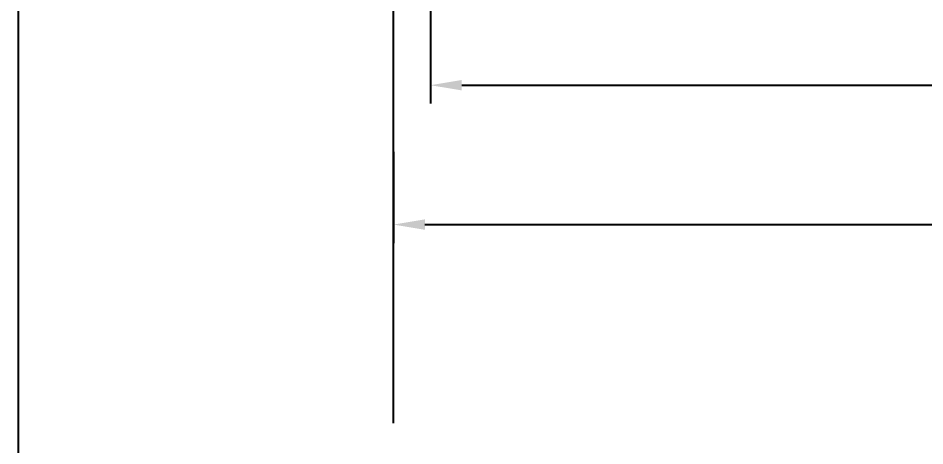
# Model space of a CAD drawing. Header units: millimetres. Extents: x 0 to 1800, y -67 to 2530.
# Drawn here: x 0 to 491.1, y 1049.5 to 1281.3 of the extents above; entities that cross this region are included whole.
import ezdxf

# ---------------------------------------------------------------- set-up
doc = ezdxf.new("R2010")
doc.units = ezdxf.units.MM
for name, color, linetype in [('도각라인', 7, 'Continuous'), ('외형선', 3, 'Continuous'), ('치수선', 7, 'Continuous')]:
    doc.layers.add(name, color=color, linetype=linetype)
doc.styles.add('____', font='')
doc.styles.get('____').set_extended_font_data('굴림')
doc.dimstyles.new('MSADIM', dxfattribs={"dimtxt": 33, "dimasz": 17, "dimexe": 10, "dimexo": 7.5, "dimgap": 10, "dimtad": 0, "dimtih": 1, "dimtoh": 1, "dimdec": 0, "dimzin": 1, "dimdsep": 46, "dimtxsty": '____', "dimcen": 11.25, "dimadec": 0, "dimazin": 0, "dimtfac": 1, "dimtdec": 0, "dimtix": 1, "dimtmove": 0, "dimatfit": 3, "dimfxl": 0, "dimtolj": 1, "dimtzin": 1, "dimarcsym": 0})

# ---------------------------------------------------------------- blocks, each defined once
blk = doc.blocks.new('*D7')
at = {"layer": '치수선', "color": 0, "linetype": 'Continuous', "lineweight": -2}
for p, q in [((223.3, 1577.45), (223.3, 1234.95)), ((945.96, 1577.45), (945.96, 1234.95)), ((240.3, 1244.95), (547.5, 1244.95)), ((928.96, 1244.95), (621.76, 1244.95))]:
    blk.add_line(p, q, dxfattribs=at)
at = {"layer": '치수선', "color": 0, "linetype": 'Continuous'}
for points in [[(240.3, 1247.78), (240.3, 1242.12), (223.3, 1244.95)], [(928.96, 1247.78), (928.96, 1242.12), (945.96, 1244.95)]]:
    blk.add_solid(points, dxfattribs=at)
at = {"layer": '치수선', "color": 0, "linetype": 'Continuous', "insert": (584.63, 1244.95), "char_height": 25, "attachment_point": 5, "style": '____'}
blk.add_mtext('\\A1;720', dxfattribs=at)
blk = doc.blocks.new('*D8')
at = {"layer": '치수선', "color": 0, "linetype": 'Continuous', "lineweight": -2}
for p, q in [((945.96, 1577.45), (945.96, 1159.44)), ((203.3, 1208.79), (203.3, 1159.44)), ((220.3, 1169.44), (537.5, 1169.44)), ((928.96, 1169.44), (611.76, 1169.44))]:
    blk.add_line(p, q, dxfattribs=at)
at = {"layer": '치수선', "color": 0, "linetype": 'Continuous'}
for points in [[(220.3, 1172.27), (220.3, 1166.6), (203.3, 1169.44)], [(928.96, 1172.27), (928.96, 1166.6), (945.96, 1169.44)]]:
    blk.add_solid(points, dxfattribs=at)
at = {"layer": '치수선', "color": 0, "linetype": 'Continuous', "insert": (574.63, 1169.44), "char_height": 25, "attachment_point": 5, "style": '____'}
blk.add_mtext('\\A1;740', dxfattribs=at)

msp = doc.modelspace()

# ---------------------------------------------------------------- linework, layer by layer
at = {"layer": '도각라인', "color": 7}
msp.add_line((0, 2530), (0, 0), dxfattribs=at)
at = {"layer": '외형선', "linetype": 'Continuous'}
msp.add_line((203.3, 1061.91), (203.3, 1936.52), dxfattribs=at)

# ---------------------------------------------------------------- dimensions: what is measured, and where the dimension line sits
at = {"layer": '치수선', "linetype": 'Continuous'}
for base, p2, text, picture, middle in [((203.3, 1169.44), (203.3, 1216.29), '740', '*D8', (574.63, 1169.44)), ((223.3, 1244.95), (223.3, 1584.95), '720', '*D7', (584.63, 1244.95))]:
    dim = msp.add_linear_dim(base=base, p1=(945.96, 1584.95), p2=p2, text=text, dimstyle='MSADIM', override={"dimtxt": 25}, dxfattribs=at)
    dim.commit()
    dim.dimension.update_dxf_attribs({"geometry": picture, "text_midpoint": middle})

doc.saveas('drawing.dxf')
